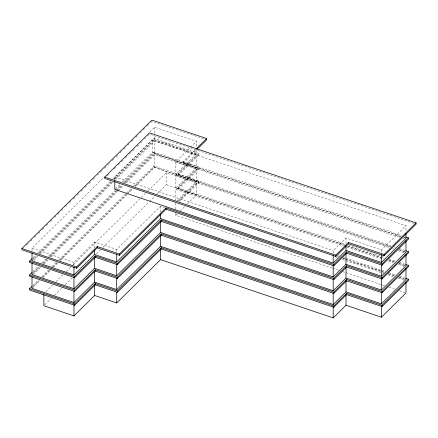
<?xml version="1.0" encoding="UTF-8"?>
<svg xmlns="http://www.w3.org/2000/svg" width="438" height="438" viewBox="0 0 438 438"><rect width="100%" height="100%" fill="white"/><g stroke="black" fill="none" stroke-linecap="round" stroke-linejoin="round"><path stroke-width="0.33" stroke-dasharray="2.19 1.64" d="M26.751 244.99L28.207 243.555M30.633 241.157L32.576 239.241M34.514 237.325L36.458 235.409M38.396 233.492L40.34 231.576M42.278 229.66L44.222 227.744M46.16 225.827L48.103 223.911M50.529 221.519L51.985 220.079M54.898 217.204L55.867 216.246M57.811 214.33L59.749 212.414M61.692 210.497L62.661 209.539M65.574 206.665L66.543 205.707M69.456 202.832L70.912 201.398M73.338 199L75.276 197.084M77.219 195.167L79.158 193.251M81.101 191.335L83.039 189.419M84.983 187.502L86.921 185.586M88.865 183.67L90.803 181.754M93.228 179.361L94.685 177.921M97.597 175.047L98.566 174.089M100.51 172.172L102.448 170.256M104.392 168.34L106.33 166.424M108.274 164.507L109.243 163.549M112.155 160.675L113.612 159.24M116.037 156.842L117.981 154.926M119.919 153.01L121.863 151.094M123.801 149.177L125.744 147.261M127.682 145.345L129.626 143.429M131.564 141.512L133.508 139.596M135.933 137.198L137.39 135.764M140.297 132.889L141.271 131.931M143.21 130.015L145.153 128.099M147.091 126.182L149.035 124.266M150.973 122.35L151.948 121.392L204.716 139.207M32.018 250.886L32.018 248.253L104.025 177.166M149.791 131.98L154.598 127.234L196.531 141.392L196.531 147.316M107.102 176.032L109.029 174.127M114.334 168.893L115.78 167.464M118.189 165.088L119.634 163.659M121.561 161.753L123.489 159.854M125.416 157.948L127.348 156.043M129.276 154.143L132.167 151.285M132.648 150.809L134.576 148.904M136.984 146.527L138.43 145.098M140.844 142.722L141.808 141.77M144.699 138.912L145.662 137.959M147.59 136.059L149.517 134.154L414.167 223.506M114.811 179.514L114.811 176.881L152.167 139.996L405.982 225.69L405.982 231.614M32.965 257.774L35.39 255.376M37.821 252.978L110.71 181.02M112.654 179.104L153.952 138.326L198.989 153.53L198.989 154.822L178.315 175.233L390.937 247.016M32.965 259.072L36.365 255.71M38.796 253.312L111.192 181.836M114.11 178.956L153.952 139.618L153.952 138.326M32.018 260.763L37.372 255.48M39.316 253.558L111.794 182.005M114.225 179.602L154.598 139.744L154.598 134.477M33.967 260.134L37.854 256.296M40.291 253.892L112.763 182.339M115.681 179.454L154.598 141.036L196.531 155.194L196.531 167.705L175.857 188.116L345.045 245.236M115.298 188.909L119.662 184.601M122.087 182.203L152.167 152.506L152.167 139.996M32.965 271.582L38.309 266.304M41.709 262.948L45.596 259.11M48.514 256.23L115.079 190.508M115.566 190.026L120.428 185.23M123.341 182.35L153.952 152.128L198.989 167.332L198.989 168.63L178.315 189.035L344.914 245.28M32.965 272.874L39.278 266.638M42.683 263.282L47.052 258.962M49.483 256.564L116.054 190.842M116.541 190.36L121.884 185.088M124.315 182.684L153.952 153.426L153.952 152.128M32.018 274.566L39.803 266.884M43.209 263.523L47.096 259.679M50.014 256.799L116.656 191.006M117.143 190.525L122.005 185.723M124.923 182.843L154.598 153.546L154.598 141.036M33.48 274.418L40.772 267.218M44.178 263.857L48.07 260.013M50.989 257.133L117.63 191.34M118.118 190.859L123.467 185.575M125.898 183.177L154.598 154.844L196.531 169.002L196.531 181.513L176.821 200.971M32.965 285.384L38.309 280.106M41.709 276.75L48.514 270.032M51.914 266.676L56.288 262.357M58.714 259.958L125.772 193.76M126.259 193.278L131.115 188.482M133.546 186.084L153.952 165.936L198.989 181.14L198.989 182.432L179.761 201.42M32.965 286.676L39.278 280.44M42.683 277.084L49.97 269.89M52.883 267.01L57.258 262.69M59.688 260.292L126.259 194.571M128.203 192.654L132.084 188.816M135.003 185.936L153.952 167.228L153.952 165.936M32.018 288.374L39.803 280.687M42.721 277.807L50.014 270.602M53.42 267.24L57.8 262.92M60.23 260.517L126.872 194.724M127.359 194.248L132.709 188.964M135.139 186.561L154.598 167.354L154.598 154.844M73.951 265.045L73.951 262.411L94.624 242L116.705 249.457L160.587 206.139L165.11 207.667M391.074 246.972L175.857 174.308L175.857 161.797L196.531 141.392M45.82 291.746L52.631 285.023M56.037 281.661L62.848 274.938M66.253 271.576L70.633 267.257M73.064 264.853L145.536 193.3M147.973 190.897L166.456 172.649L196.531 182.805L196.531 194.883L186.916 204.376M400.671 236.498L183.15 163.062L183.15 161.764L195.594 149.484M183.15 163.062L196.553 149.829M175.857 174.308L196.531 153.902L196.531 147.973M44.851 304.788L51.175 298.546M54.58 295.185L61.873 287.98M65.278 284.618L72.089 277.895M96.409 253.881L100.789 249.561M102.733 247.64L148.942 202.017M149.429 201.54L154.778 196.257M157.215 193.853L166.456 184.732L166.456 172.649M175.857 188.116L175.857 175.605L196.531 155.194M178.315 175.233L178.315 173.935L198.989 153.53M175.857 200.604L175.857 189.408L196.531 169.002M178.315 189.035L178.315 187.743L198.989 167.332M178.261 200.839L196.531 182.805M178.797 201.075L198.989 181.14M332.081 268.034L175.857 215.293L177.302 213.87M180.188 211.023L184.995 206.276M333.181 253.241L333.181 250.607L345.993 237.96L381.432 249.928L405.982 225.69M154.598 139.744L196.531 153.902M153.952 139.618L198.989 154.822M183.15 161.764L401.317 235.425M152.167 152.506L400.803 236.449M404.039 237.544L405.982 238.201M403.907 237.593L405.199 238.031M154.598 153.546L196.531 167.705M153.952 153.426L198.989 168.63M175.857 161.797L400.146 237.522M402.741 238.398L404.039 238.836M178.315 173.935L391.583 245.942M394.178 246.818L395.476 247.256M399.363 248.57L405.199 250.536M398.848 249.594L405.331 251.784M399.363 249.863L405.199 251.834M154.598 167.354L196.531 181.513M153.952 167.228L198.989 182.432M175.857 175.605L389.125 247.607M392.366 248.702L393.663 249.14M398.202 250.673L404.039 252.644M178.315 187.743L345.56 244.207M348.801 245.302L385.101 257.555M388.993 258.869L395.476 261.059M399.363 262.373L405.199 264.344M166.456 184.732L196.531 194.883M347.641 246.112L383.94 258.365M388.479 259.898L394.315 261.869M398.848 263.402L405.331 265.587M347.504 246.156L383.803 258.415M388.993 260.167L394.178 261.913M399.363 263.665L405.199 265.636M175.857 189.408L343.753 246.09M346.995 247.185L383.294 259.444M388.479 261.196L393.017 262.723M398.202 264.475L404.039 266.446M114.811 176.881L333.181 250.607M338.432 255.606L339.724 256.044M343.616 257.358L344.914 257.79M345.56 258.009L385.752 271.582M388.993 272.677L395.476 274.861M400.009 276.394L405.199 278.146M337.271 256.416L338.563 256.854M342.456 258.163L383.94 272.173M388.479 273.706L394.961 275.891M398.848 277.205L405.331 279.395M342.965 258.431L344.914 259.088M345.56 259.307L383.803 272.217M388.342 273.75L394.824 275.94M399.363 277.473L405.199 279.439M335.973 257.27L337.271 257.708M342.456 259.46L383.294 273.246M387.833 274.779L393.017 276.531M398.202 278.283L404.039 280.249M332.732 268.253L339.215 270.443M342.456 271.538L384.591 285.762M389.125 287.295L394.961 289.266M399.5 290.799L405.331 292.765M32.018 248.253L73.951 262.411M381.432 249.928L381.432 252.562M345.993 237.96L345.993 243.889M175.857 203.21L175.857 209.254M175.857 213.279L175.857 215.293M160.587 206.139L160.587 212.063M154.598 127.234L154.598 133.82M116.705 249.457L116.705 252.091M94.624 242L94.624 247.93"/><path stroke-width="0.66" d="M405.851 236.953L408.44 237.829L382.073 263.857L346.633 251.888L333.827 264.536L166.068 207.897L119.36 254.007L97.274 246.55L97.274 247.848L76.606 268.253L21.9 249.78L21.9 248.488L151.948 120.1L206.648 138.567L206.648 139.859L197.034 149.353M104.693 177.116L149.517 132.862L416.1 222.865L416.1 224.157L384.082 255.77L348.643 243.802L335.837 256.449L104.693 178.408L104.693 177.116L335.837 255.151L348.643 242.51L384.082 254.473L416.1 222.865M405.845 250.755L408.44 251.631L382.073 277.659L346.633 265.696L333.827 278.338L161.233 220.068L117.351 263.391L95.265 255.934L95.265 257.226L74.597 277.632L29.56 262.428L29.56 261.136L31.99 258.738M405.845 264.563L408.44 265.439L382.073 291.467L346.633 279.499L333.827 292.146L161.233 233.87L117.351 277.194L95.265 269.737L95.265 271.029L74.597 291.44L29.56 276.23L29.56 274.938L31.99 272.54M405.845 278.365L408.44 279.241L382.073 305.27L346.633 293.307L333.827 305.948L161.233 247.678L117.351 290.996L95.265 283.539L95.265 284.837L74.597 305.242L29.56 290.038L29.56 288.741L31.99 286.342M76.606 268.253L76.606 266.956L97.274 246.55M196.071 149.008L206.648 138.567M32.018 252.863L32.018 260.763L73.951 274.922L94.624 254.511L94.624 249.906M74.597 277.632L74.597 276.34L95.265 255.934M32.018 262.712L32.018 274.566L73.951 288.724L94.624 268.319L94.624 257.122M74.597 291.44L74.597 290.142L95.265 269.737M97.274 247.848L119.36 255.299L166.068 209.189L166.068 207.897M32.018 276.52L32.018 288.374L73.951 302.527L94.624 282.121L94.624 271.587M94.624 254.511L116.705 261.968L160.587 218.65L160.587 214.04M74.597 305.242L74.597 303.95L95.265 283.539M95.265 257.226L117.351 264.683L161.233 221.36L161.233 220.068M43.877 294.341L43.877 305.746L73.951 315.902L94.624 295.497L94.624 284.76M94.624 268.319L116.705 275.776L160.587 232.452L160.587 221.261M95.265 271.029L117.351 278.486L161.233 235.168L161.233 233.87M94.624 282.121L116.705 289.578L160.587 246.26L160.587 235.721M95.265 284.837L117.351 292.294L161.233 248.97L161.233 247.678M94.624 295.497L116.705 302.954L160.587 259.63L160.587 248.894M114.811 181.485L114.811 189.391L333.181 263.118L345.993 250.47L345.993 245.86M166.068 209.189L333.827 265.828L346.633 253.186L346.633 251.888M160.587 218.65L333.181 276.92L345.993 264.278L345.993 253.082M161.233 221.36L333.827 279.636L346.633 266.988L346.633 265.696M160.587 232.452L333.181 290.722L345.993 278.081L345.993 266.89M161.233 235.168L333.827 293.438L346.633 280.796L346.633 279.499M160.587 246.26L333.181 304.53L345.993 291.883L345.993 280.692M161.233 248.97L333.827 307.241L346.633 294.599L346.633 293.307M345.993 250.47L381.432 262.439L405.982 238.201L405.982 233.591M346.633 253.186L382.073 265.149L408.44 239.121L408.44 237.829M160.587 259.63L333.181 317.9L345.993 305.259L345.993 294.522M345.993 264.278L381.432 276.241L405.982 252.003L405.982 240.812M346.633 266.988L382.073 278.957L408.44 252.929L408.44 251.631M345.993 278.081L381.432 290.049L405.982 265.806L405.982 254.615M346.633 280.796L382.073 292.759L408.44 266.731L408.44 265.439M345.993 291.883L381.432 303.852L405.982 279.614L405.982 268.417M346.633 294.599L382.073 306.562L408.44 280.534L408.44 279.241M345.993 305.259L381.432 317.221L405.982 292.984L405.982 282.247M21.9 248.488L76.606 266.956M29.56 261.136L74.597 276.34M29.56 274.938L74.597 290.142M29.56 288.741L74.597 303.95M384.082 254.473L384.082 255.77M382.073 263.857L382.073 265.149M382.073 277.659L382.073 278.957M382.073 291.467L382.073 292.759M382.073 305.27L382.073 306.562M381.432 254.538L381.432 262.439M381.432 265.05L381.432 276.241M381.432 278.196L381.432 290.049M381.432 292.655L381.432 303.852M381.432 305.817L381.432 317.221M348.643 242.51L348.643 243.802M335.837 255.151L335.837 256.449M333.827 264.536L333.827 265.828M333.827 278.338L333.827 279.636M333.827 292.146L333.827 293.438M333.827 305.948L333.827 307.241M333.181 255.217L333.181 263.118M333.181 265.067L333.181 276.92M333.181 279.532L333.181 290.722M333.181 292.677L333.181 304.53M333.181 306.496L333.181 317.9M119.36 254.007L119.36 255.299M117.351 263.391L117.351 264.683M117.351 277.194L117.351 278.486M117.351 290.996L117.351 292.294M116.705 254.067L116.705 261.968M116.705 263.922L116.705 275.776M116.705 277.725L116.705 289.578M116.705 292.217L116.705 302.954M73.951 267.021L73.951 274.922M73.951 276.871L73.951 288.724M73.951 291.336L73.951 302.527M73.951 304.492L73.951 315.902"/></g></svg>
